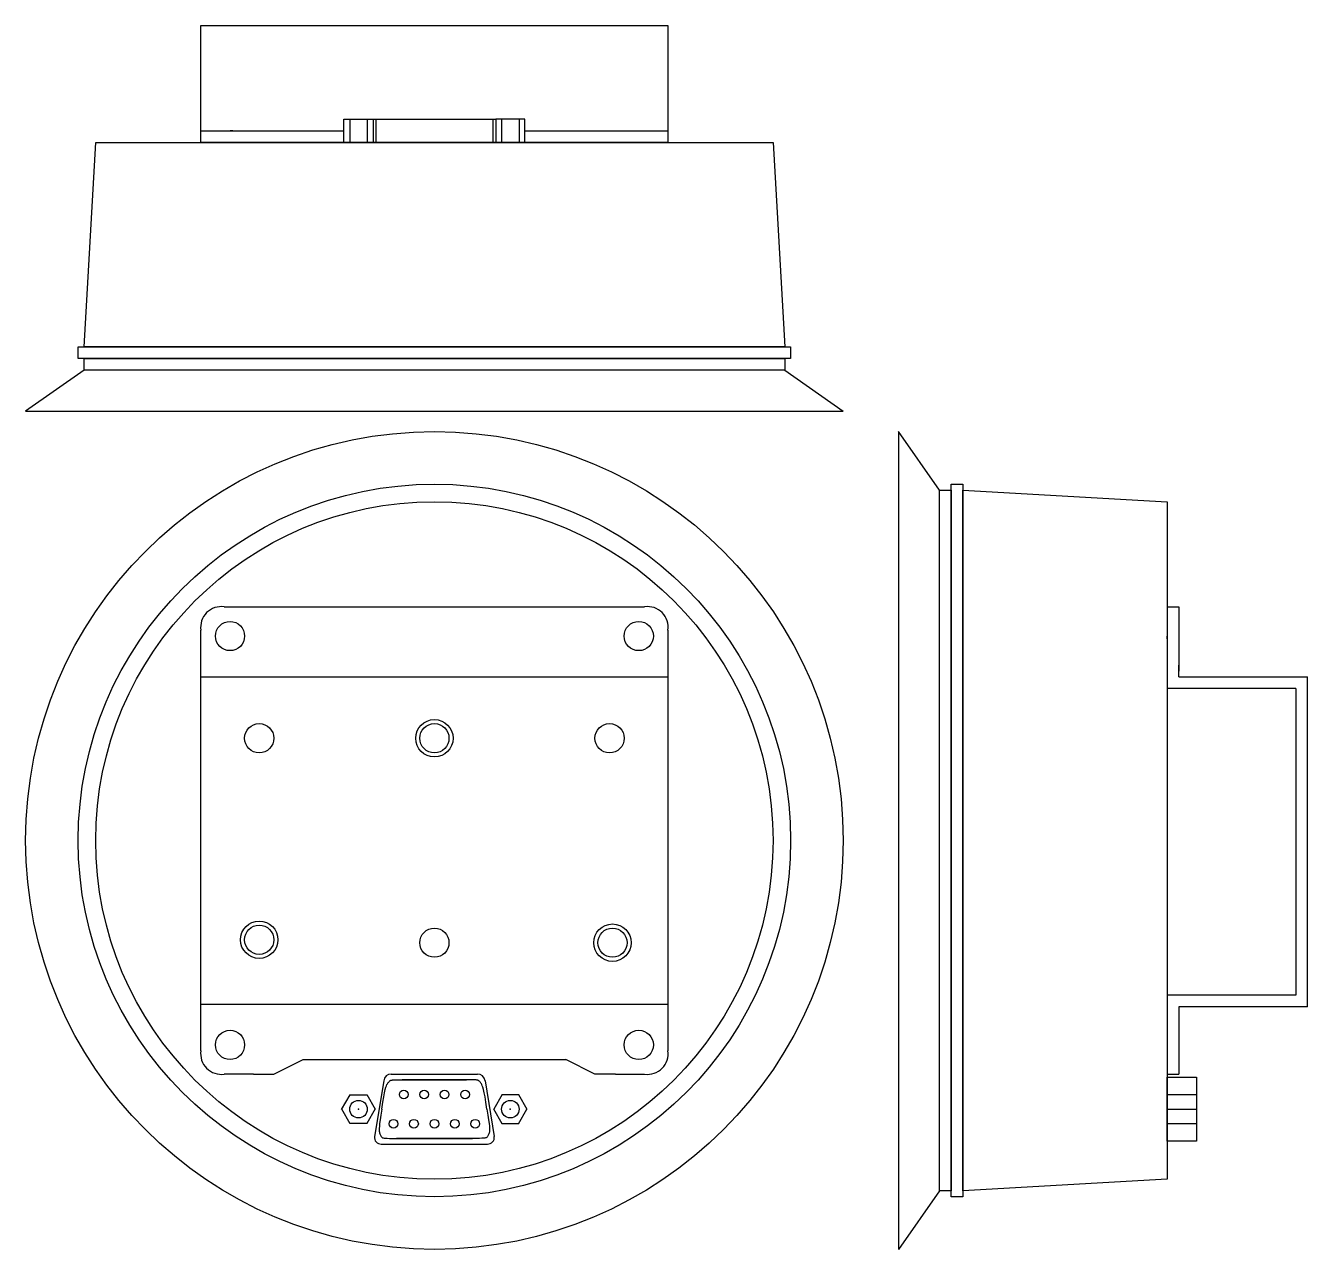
# Model space of a CAD drawing. Extents: x 15 to 234, y 35 to 244.
import ezdxf

# ---------------------------------------------------------------- set-up
doc = ezdxf.new("R2010")
doc.units = 0
doc.header["$LTSCALE"] = 0.5
doc.layers.add('1', color=7, linetype='CONTINUOUS')
doc.layers.add('2', color=7, linetype='CONTINUOUS')

# ---------------------------------------------------------------- blocks, each defined once
blk = doc.blocks.new('INDSENS4-G1')
at = {"layer": '1', "color": 7}
blk.add_circle((85, 105), 58, dxfattribs=at)
blk = doc.blocks.new('INDSENS4-G3')
at = {"layer": '2', "color": 7}
for p, q in [((70.5, 228.5), (70.5, 224.5)), ((73.5, 228.5), (73.5, 224.5))]:
    blk.add_line(p, q, dxfattribs=at)
blk.add_lwpolyline([(69.5, 224.5), (69.5, 228.5), (74.5, 228.5), (74.5, 224.5)], close=True, dxfattribs=at)
blk = doc.blocks.new('INDSENS4-G4')
at = {"layer": '2', "color": 7}
for p, q in [((96.5, 228.5), (96.5, 224.5)), ((99.5, 228.5), (99.5, 224.5))]:
    blk.add_line(p, q, dxfattribs=at)
blk.add_lwpolyline([(100.5, 224.5), (100.5, 228.5), (95.5, 228.5), (95.5, 224.5)], close=True, dxfattribs=at)
blk = doc.blocks.new('INDSENS4-G2')
at = {"layer": '2', "color": 7}
for p, q in [((45, 226.5), (69.5, 226.5)), ((100.5, 226.5), (125, 226.5))]:
    blk.add_line(p, q, dxfattribs=at)
for points in [[(45, 224.5), (45, 244.5), (125, 244.5), (125, 224.5)], [(75, 224.5), (75, 228.5), (95, 228.5), (95, 224.5)]]:
    blk.add_lwpolyline(points, close=True, dxfattribs=at)
at = {"layer": '2'}
for name in ['INDSENS4-G3', 'INDSENS4-G4']:
    blk.add_blockref(name, (0, 0), dxfattribs=at)
blk = doc.blocks.new('INDSENS4-G5')
at = {"layer": '2', "color": 7}
blk.add_line((62.5, 67.5), (107.5, 67.5), dxfattribs=at)
blk = doc.blocks.new('INDSENS4-G7')
at = {"layer": '2', "color": 7}
for p, q in [((70.52374, 61.47618), (73.40285, 61.47618)), ((73.40633, 61.51657), (74.84587, 59.02319)), ((69.11743, 58.95963), (70.55699, 61.453)), ((70.59367, 56.48343), (69.15413, 58.97681)), ((74.88257, 59.04037), (73.44301, 56.547)), ((73.47626, 56.52382), (70.59715, 56.52382))]:
    blk.add_line(p, q, dxfattribs=at)
blk.add_circle((72, 59), 1.5, dxfattribs=at)
blk = doc.blocks.new('INDSENS4-G8')
at = {"layer": '2', "color": 7}
for p, q in [((96.59367, 61.51657), (95.15413, 59.02319)), ((99.47626, 61.47618), (96.59715, 61.47618)), ((100.8826, 58.95963), (99.44301, 61.453)), ((95.11743, 59.04037), (96.55699, 56.547)), ((99.40633, 56.48343), (100.8459, 58.97681)), ((96.52374, 56.52382), (99.40285, 56.52382))]:
    blk.add_line(p, q, dxfattribs=at)
blk.add_circle((98, 59), 1.5, dxfattribs=at)
blk = doc.blocks.new('INDSENS4-G6')
at = {"layer": '1', "color": 7}
for p, q in [((79.5, 64), (90.5, 64)), ((90.5, 64), (79.5, 64)), ((78.5, 54), (91.5, 54)), ((91.5, 54), (78.5, 54))]:
    blk.add_line(p, q, dxfattribs=at)
for points in [[(76, 59), (76.17619, 60.17741), (76.33138, 61.10677), (76.46802, 61.82129), (76.58854, 62.35417), (76.69539, 62.73861), (76.79102, 63.00781), (76.87785, 63.19499), (76.95833, 63.33333), (77.03459, 63.45068), (77.10742, 63.55339), (77.17733, 63.64242), (77.24479, 63.71875), (77.3103, 63.78337), (77.37435, 63.83724), (77.43742, 63.88135), (77.5, 63.91667), (77.56258, 63.94417), (77.62565, 63.96484), (77.6897, 63.97965), (77.75521, 63.98958), (77.82267, 63.99561), (77.89258, 63.9987), (77.96541, 63.99984), (78.04167, 64), (78.12313, 64), (78.2168, 64), (78.33097, 64), (78.47396, 64), (78.65405, 64), (78.87956, 64), (79.15877, 64), (79.5, 64)], [(94, 59), (93.82381, 60.17741), (93.66862, 61.10677), (93.53198, 61.82129), (93.41146, 62.35417), (93.30461, 62.73861), (93.20898, 63.00781), (93.12215, 63.19499), (93.04167, 63.33333), (92.96541, 63.45068), (92.89258, 63.55339), (92.82267, 63.64242), (92.75521, 63.71875), (92.6897, 63.78337), (92.62565, 63.83724), (92.56258, 63.88135), (92.5, 63.91667), (92.43742, 63.94417), (92.37435, 63.96484), (92.3103, 63.97965), (92.24479, 63.98958), (92.17733, 63.99561), (92.10742, 63.9987), (92.03459, 63.99984), (91.95833, 64), (91.87687, 64), (91.7832, 64), (91.66903, 64), (91.52604, 64), (91.34595, 64), (91.12044, 64), (90.84123, 64), (90.5, 64)], [(76, 59), (75.83512, 57.98747), (75.71224, 57.18099), (75.62646, 56.55225), (75.57292, 56.07292), (75.54671, 55.71468), (75.54297, 55.44922), (75.5568, 55.24821), (75.58333, 55.08333), (75.61841, 54.93115), (75.66081, 54.78776), (75.71004, 54.65413), (75.76563, 54.53125), (75.82707, 54.42008), (75.89388, 54.32161), (75.96558, 54.23682), (76.04167, 54.16667), (76.12508, 54.11165), (76.23242, 54.07031), (76.38371, 54.04069), (76.59896, 54.02083), (76.89819, 54.00879), (77.30143, 54.0026), (77.82869, 54.00033), (78.5, 54)], [(94, 59), (94.16488, 57.98747), (94.28776, 57.18099), (94.37354, 56.55225), (94.42708, 56.07292), (94.45329, 55.71468), (94.45703, 55.44922), (94.4432, 55.24821), (94.41667, 55.08333), (94.38159, 54.93115), (94.33919, 54.78776), (94.28996, 54.65413), (94.23438, 54.53125), (94.17293, 54.42008), (94.10612, 54.32161), (94.03442, 54.23682), (93.95833, 54.16667), (93.87492, 54.11165), (93.76758, 54.07031), (93.61629, 54.04069), (93.40104, 54.02083), (93.10181, 54.00879), (92.69857, 54.0026), (92.17131, 54.00033), (91.5, 54)]]:
    blk.add_lwpolyline(points, dxfattribs=at)
at = {"layer": '2', "color": 7}
for p, q in [((76.31897, 63.83403), (74.74341, 54.331)), ((77.6, 65), (92.4, 65)), ((93.68103, 63.83403), (95.25659, 54.331)), ((75.9, 53), (94.1, 53))]:
    blk.add_line(p, q, dxfattribs=at)
for centre in [(79.75, 61.5), (83.25, 61.5), (86.75, 61.5), (90.25, 61.5), (78, 56.5), (81.5, 56.5), (85, 56.5), (88.5, 56.5), (92, 56.5)]:
    blk.add_circle(centre, 0.75, dxfattribs=at)
for centre, radius, start, end in [((77.59204, 63.72972), 1.26772, 88.6738, 174.3918), ((92.40796, 63.72972), 1.26772, 5.608154, 91.3262), ((75.89027, 54.1717), 1.15445, 172.3952, 271.4564), ((94.10973, 54.1717), 1.15445, 268.5436, 7.604823)]:
    blk.add_arc(centre, radius, start, end, dxfattribs=at)
for p in [(72, 59), (98, 59), (98, 59), (98, 59), (98, 59)]:
    blk.add_point(p, dxfattribs=at)
at = {"layer": '2'}
for name in ['INDSENS4-G7', 'INDSENS4-G8']:
    blk.add_blockref(name, (0, 0), dxfattribs=at)

msp = doc.modelspace()

# ---------------------------------------------------------------- linework, layer by layer
at = {"layer": '1', "color": 7}
for p, q in [((25, 185.5), (15, 178.5)), ((145, 185.5), (155, 178.5)), ((15, 178.5), (155, 178.5)), ((164.5, 175), (164.5, 35)), ((171.5, 165), (164.5, 175)), ((171.5, 45), (164.5, 35))]:
    msp.add_line(p, q, dxfattribs=at)
for points in [[(50, 226.5), (50, 226.5), (50.5, 226.5), (50.5, 226.5)], [(146, 187.5), (24, 187.5), (24, 189.5), (146, 189.5)], [(145, 185.5), (25, 185.5), (25, 187.5), (145, 187.5)], [(171.5, 45), (171.5, 165), (173.5, 165), (173.5, 45)], [(173.5, 44), (173.5, 166), (175.5, 166), (175.5, 44)], [(210.5, 140), (210.5, 140), (210.5, 139.5), (210.5, 139.5)]]:
    msp.add_lwpolyline(points, close=True, dxfattribs=at)
for points in [[(25, 189.5), (27, 224.5), (143, 224.5)], [(143, 224.5), (145, 189.5), (25, 189.5)], [(210.5, 47), (175.5, 45), (175.5, 165)], [(175.5, 165), (210.5, 163), (210.5, 47)]]:
    msp.add_lwpolyline(points, dxfattribs=at)
for centre, radius in [((85, 105), 70), ((85, 105), 61), ((50, 140), 2.5), ((120, 140), 2.5), ((55, 122.5), 2.5), ((85, 122.5), 2.5), ((115, 122.5), 2.5), ((55, 88), 2.5), ((55, 88), 2.5), ((55, 88), 2.5), ((55, 88), 2.5), ((85, 87.5), 2.5), ((115.5, 87.5), 2.5), ((50, 70), 2.5), ((120, 70), 2.5)]:
    msp.add_circle(centre, radius, dxfattribs=at)
at = {"layer": '2', "color": 7}
for p, q in [((74.5, 228.5), (75, 228.5)), ((95, 228.5), (95.5, 228.5)), ((29.75, 224.5), (140.5, 224.5)), ((49, 145), (121, 145)), ((210.5, 145), (212.5, 145)), ((212.5, 145), (212.5, 134)), ((45, 69), (45, 141)), ((125, 141), (125, 69)), ((212.5, 133), (212.5, 135)), ((212.5, 134), (212.5, 134)), ((45, 133), (125, 133)), ((212.5, 133.5), (212.5, 133.5)), ((212.5, 133), (234.5, 133)), ((234.5, 76.5), (234.5, 133)), ((232.5, 131), (210.5, 131)), ((232.5, 131), (232.5, 78.5)), ((45, 77), (125, 77)), ((232.5, 78.5), (210.5, 78.5)), ((212.5, 76.5), (212.5, 65)), ((234.5, 76.5), (212.5, 76.5)), ((233.5, 76.5), (229.5, 76.5)), ((57.5, 65), (62.5, 67.5)), ((112.5, 65), (107.5, 67.5)), ((54, 65), (49, 65)), ((54, 65), (56.5, 65)), ((56.5, 65), (57, 65)), ((57, 65), (57.5, 65)), ((116, 65), (112.5, 65)), ((116, 65), (121, 65)), ((210.5, 65), (212.5, 65)), ((210.5, 59), (215.5, 59))]:
    msp.add_line(p, q, dxfattribs=at)
for points in [[(210.5, 53.5), (210.5, 64.5), (215.5, 64.5), (215.5, 53.5)], [(210.5, 56.5), (210.5, 61.5), (215.5, 61.5), (215.5, 56.5)], [(210.5, 47), (210.5, 47), (210.5, 47), (210.5, 47)]]:
    msp.add_lwpolyline(points, close=True, dxfattribs=at)
for centre in [(85, 122.5), (55, 88), (55, 88), (115.5, 87.5)]:
    msp.add_circle(centre, 3.2, dxfattribs=at)
for centre, start, end in [((48.5, 141.5), 81.8699, 188.1301), ((121.5, 141.5), 351.8699, 98.1301), ((48.5, 68.5), 171.8699, 278.1301), ((121.5, 68.5), 261.8699, 8.1301)]:
    msp.add_arc(centre, 3.54, start, end, dxfattribs=at)

# ---------------------------------------------------------------- block references
at = {"layer": '2'}
for name in ['INDSENS4-G2', 'INDSENS4-G1', 'INDSENS4-G5', 'INDSENS4-G6']:
    msp.add_blockref(name, (0, 0), dxfattribs=at)

doc.saveas('drawing.dxf')
